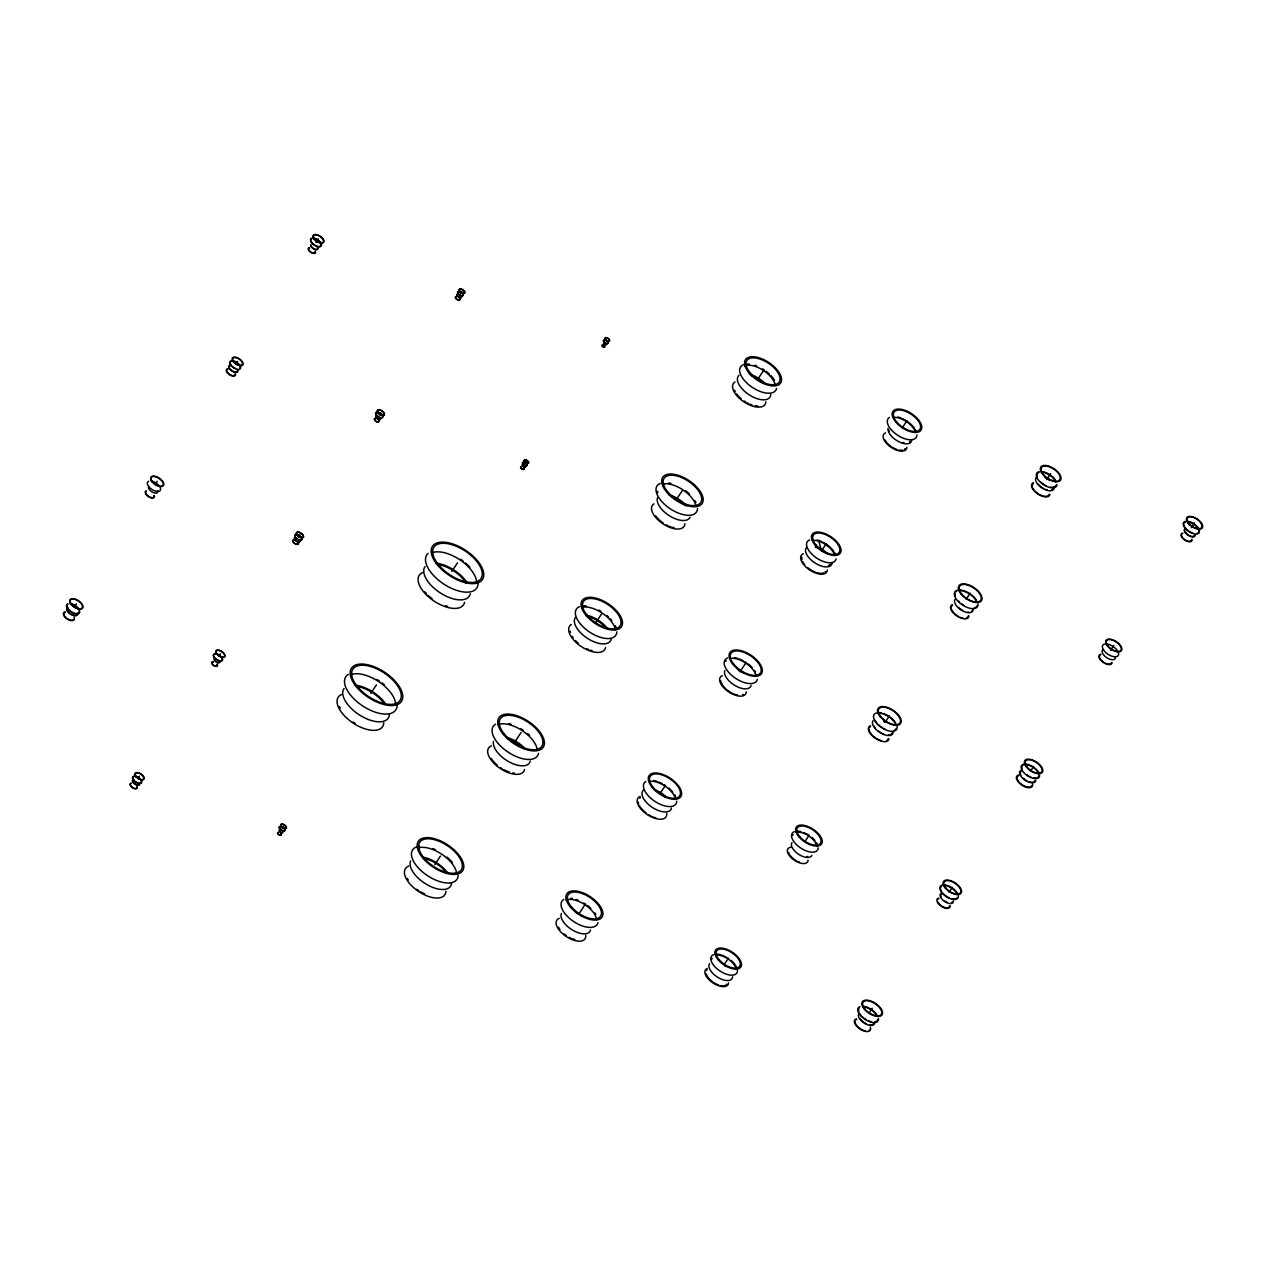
<?xml version="1.0" encoding="UTF-8"?>
<svg xmlns="http://www.w3.org/2000/svg" width="1266" height="1266" viewBox="0 0 1266 1266"><rect width="100%" height="100%" fill="white"/><g stroke="black" fill="none" stroke-linecap="round" stroke-linejoin="round"><path stroke-width="1.5" d="M1189.28 525.184L1189.803 521.782L1188.98 521.529A9.289 4.637 33.6 0 0 1186.685 521.212M155.038 484.593L157.206 481.333M316.009 242.471L318.431 238.815M74.188 607.158L76.356 603.898M235.982 363.88L237.597 361.443M218.765 656.168L220.395 653.731M379.246 415.026L380.86 412.589M137.899 778.622L139.513 776.185M298.333 537.385L299.963 534.948M460.381 293.649L462.011 291.212M370.796 693.325L376.461 684.795M451.804 571.409L457.469 562.879M282.017 828.787L283.647 826.334M524.757 464.052L526.371 461.615M515.42 741.037L521.086 732.508M676.756 498.946L682.437 490.417M434.808 864.567L440.489 856.022M596.096 622.207L601.761 613.662M758.176 378.629L763.034 371.318M579.575 912.802L584.433 905.491M740.847 670.442L745.706 663.131M902.12 428.082L906.994 420.771M660.108 793.434L664.966 786.123M826.255 543.763L821.381 551.074L818.88 541.247M804.86 841.668L808.911 835.576M966.148 599.309L970.199 593.216M724.12 964.66L728.172 958.568M885.345 722.031L889.397 715.939M1046.618 479.672L1050.669 473.579M949.089 892.198L952.333 887.324M1191.306 527.653L1194.55 522.779M869.156 1012.863L872.195 1008.29M1030.571 771.041L1033.61 766.468M1110.504 650.376L1113.748 645.502M604.483 342.785L604.657 344.273L606.097 343.814M603.217 345.301C600.306 344.906 604.958 348.72 604.468 346.267M1189.803 521.782L1190.657 522.083A9.289 4.637 33.6 0 1 1198.475 528.333M947.379 885.52L948.345 885.868A10.555 5.27 33.6 0 1 957.65 893.733M79.663 610.924A7.596 3.798 33.6 0 1 71.561 612.285A7.596 3.798 33.6 0 1 67.81 603.771M70.548 603.629A7.596 3.798 33.6 0 1 78.967 609.342M77.558 613.203A6.33 3.165 33.6 0 1 70.801 614.342A6.33 3.165 33.6 0 1 67.684 607.237M73.998 617.207A6.33 3.165 33.6 0 1 71.513 620.641A6.33 3.165 33.6 0 1 64.281 616.273A6.33 3.165 33.6 0 1 65.246 611.921M73.475 619.786A5.824 2.912 33.6 0 1 65.974 617.729A5.824 2.912 33.6 0 1 65.152 612.333M77.194 613.424A5.824 2.912 33.6 0 1 73.808 615.308A5.824 2.912 33.6 0 1 67.889 611.399M67.604 610.972A5.824 2.912 33.6 0 1 67.731 607.712M79.236 610.782A7.09 3.545 33.6 0 1 71.988 612.238A7.09 3.545 33.6 0 1 67.794 604.278M70.136 603.898A7.09 3.545 33.6 0 1 78.856 609.816M154.341 495.512A5.317 2.659 33.6 0 1 149.024 496.968A5.317 2.659 33.6 0 1 146.16 490.86M157.585 490.638A5.317 2.659 33.6 0 1 152.996 492.458A5.317 2.659 33.6 0 1 148.708 486.492M160.355 487.853A7.596 3.798 33.6 0 1 152.743 489.926A7.596 3.798 33.6 0 1 148.66 481.207M151.398 481.064A7.596 3.798 33.6 0 1 159.817 486.777M154.025 495.718A4.811 2.405 33.6 0 1 149.103 496.715A4.811 2.405 33.6 0 1 146.27 491.319M236.995 371.571A4.653 2.326 33.6 0 1 233.64 371.571M233.213 371.381A4.653 2.326 33.6 0 1 231.567 370.384M231.187 370.083A4.653 2.326 33.6 0 1 230.507 369.45M229.732 368.438A4.653 2.326 33.6 0 1 229.826 365.842M237.375 370.4A4.653 2.326 33.6 0 1 237.391 370.685M237.897 370.289A5.317 2.659 33.6 0 1 231.994 371.096A5.317 2.659 33.6 0 1 229.921 365.178M240.508 366.46A6.33 3.165 33.6 0 1 233.878 368.026A6.33 3.165 33.6 0 1 231.14 360.794M232.517 360.731A6.33 3.165 33.6 0 1 238.989 364.197M239.401 364.64A6.33 3.165 33.6 0 1 239.749 365.099M234.352 375.385A4.653 2.326 33.6 0 1 231.631 375.369M231.203 375.227A4.653 2.326 33.6 0 1 227.2 369.656M234.938 374.056A4.653 2.326 33.6 0 1 234.843 374.831M235.571 368.485A5.665 2.833 33.6 0 1 232.58 366.681M232.153 366.301A5.665 2.833 33.6 0 1 231.393 365.494M231.077 365.083A5.665 2.833 33.6 0 1 230.285 363.484M230.206 362.788A5.665 2.833 33.6 0 1 230.934 361.506M232.358 361.174A5.665 2.833 33.6 0 1 238.198 363.896A5.665 2.833 33.6 0 1 239.86 368.264M235.476 373.945A5.317 2.659 33.6 0 1 232.216 375.939A5.317 2.659 33.6 0 1 226.567 371.666A5.317 2.659 33.6 0 1 228.64 368.77M321.137 243.404A6.33 3.165 33.6 0 1 318.842 246.854A6.33 3.165 33.6 0 1 311.658 242.771A6.33 3.165 33.6 0 1 311.974 238.182M313.351 238.119A6.33 3.165 33.6 0 1 320.884 242.945M317.75 247.471A4.225 2.105 33.6 0 1 314.427 249.307A4.225 2.105 33.6 0 1 310.819 244.496M315.44 251.428A4.225 2.105 33.6 0 1 313.43 253.39A4.225 2.105 33.6 0 1 308.762 250.415A4.225 2.105 33.6 0 1 309.474 247.614M315.012 251.317A3.719 1.852 33.6 0 1 311.135 252.235A3.719 1.852 33.6 0 1 309.521 247.994M317.339 247.408A3.719 1.852 33.6 0 1 315.25 249.307A3.719 1.852 33.6 0 1 311.12 245.81M320.377 246.174A5.824 2.912 33.6 0 1 315.345 245.477A5.824 2.912 33.6 0 1 311.104 241.22M310.93 239.765A5.824 2.912 33.6 0 1 311.942 238.641M313.557 238.467A5.824 2.912 33.6 0 1 319.111 241.236A5.824 2.912 33.6 0 1 320.978 245.477M140.827 783.005A4.985 2.485 33.6 0 1 133.405 779.714A4.985 2.485 33.6 0 1 136.586 776.802A4.985 2.485 33.6 0 1 141.206 782.641M136.886 786.866A3.893 1.946 33.6 0 1 132.835 787.816A4.225 2.105 33.6 0 1 130.92 783.163M131.142 783.401A3.893 1.946 33.6 0 0 132.835 787.816A4.225 2.105 33.6 0 0 137.171 786.93M139.371 784.366A3.893 1.946 33.6 0 1 134.433 783.591A3.893 1.946 33.6 0 1 133.579 779.729M139.719 784.334A4.225 2.105 33.6 0 1 134.291 783.686A4.225 2.105 33.6 0 1 133.642 779.46M222.278 658.162A5.317 2.659 33.6 0 1 219.445 660.931A5.317 2.659 33.6 0 1 213.448 656.12A5.317 2.659 33.6 0 1 217.103 654.031L217.594 654.205A5.317 2.659 33.6 0 1 222.072 657.782M219.983 661.406A3.387 1.693 33.6 0 1 216.518 662.102A3.387 1.693 33.6 0 1 214.524 658.304M217.087 664.539A3.038 1.519 33.6 0 1 215.742 666.185A3.038 1.519 33.6 0 1 212.245 663.811A3.038 1.519 33.6 0 1 213.353 662.007M219.714 661.501A3.038 1.519 33.6 0 1 216.723 662.007A3.038 1.519 33.6 0 1 214.54 658.747M222.088 660.187A4.985 2.485 33.6 0 1 215.885 658.953A4.985 2.485 33.6 0 1 214.492 654.111M215.869 653.952A4.985 2.485 33.6 0 1 221.803 657.766M222.151 658.462A4.985 2.485 33.6 0 1 222.215 659.966M217.072 664.112A3.387 1.693 33.6 0 1 216.233 666.438A3.387 1.693 33.6 0 1 212.071 663.938A3.387 1.693 33.6 0 1 213.21 661.786M298.111 542.623A3.038 1.519 33.6 0 1 296.75 544.253A3.038 1.519 33.6 0 1 293.253 541.88A3.038 1.519 33.6 0 1 294.361 540.091M298.238 542.434A3.387 1.693 33.6 0 1 297.067 544.507A3.387 1.693 33.6 0 1 293.032 541.927A3.387 1.693 33.6 0 1 294.218 539.854M299.599 539.965A3.038 1.519 33.6 0 1 298.697 541.848A3.038 1.519 33.6 0 1 295.12 539.807A3.038 1.519 33.6 0 1 295.532 537.654M299.868 539.996A3.387 1.693 33.6 0 1 298.776 542.085A3.387 1.693 33.6 0 1 294.756 539.664A3.387 1.693 33.6 0 1 295.579 537.401M378.692 420.929A2.358 1.187 33.6 0 1 375.955 421.214A2.358 1.187 33.6 0 1 375.306 418.635M380.306 418.492A2.358 1.187 33.6 0 1 377.79 418.919A2.358 1.187 33.6 0 1 376.619 416.261M378.977 421.024A2.706 1.345 33.6 0 1 377.331 422.037A2.706 1.345 33.6 0 1 374.467 419.869A2.706 1.345 33.6 0 1 375.511 418.397M380.465 418.223A2.706 1.345 33.6 0 1 379.484 419.695A2.706 1.345 33.6 0 1 376.413 417.954A2.706 1.345 33.6 0 1 376.556 415.992M461.473 296.291A2.706 1.345 33.6 0 1 460.413 297.763A2.706 1.345 33.6 0 1 457.327 295.896A2.706 1.345 33.6 0 1 457.738 294.044M459.621 298.349A2.706 1.345 33.6 0 1 459.004 300.216A2.706 1.345 33.6 0 1 455.713 298.333A2.706 1.345 33.6 0 1 456.314 296.466M459.241 298.175A2.358 1.187 33.6 0 1 459.02 299.963A2.358 1.187 33.6 0 1 456.092 298.507A2.358 1.187 33.6 0 1 456.314 296.703M457.975 291.813A3.038 1.519 33.6 0 1 462.296 293.285A3.038 1.519 33.6 0 1 461.504 295.722A3.038 1.519 33.6 0 1 457.722 292.588M461.362 296.861A2.358 1.187 33.6 0 1 458.593 296.861A2.358 1.187 33.6 0 1 457.627 294.345M282.856 832.395A2.105 1.06 33.6 0 1 280.308 832.205A2.105 1.06 33.6 0 1 279.533 830.021M280.577 833.724A1.772 0.886 33.6 0 1 279.754 834.99A1.772 0.886 33.6 0 1 277.871 832.933M280.799 833.693A2.105 1.06 33.6 0 1 280.498 835.307A2.105 1.06 33.6 0 1 277.824 833.788A2.105 1.06 33.6 0 1 278.504 832.395M282.524 832.332A1.772 0.886 33.6 0 1 280.277 831.968A1.772 0.886 33.6 0 1 279.881 830.211M355.319 723.44A24.924 12.454 33.6 0 1 353.135 722.031M340.206 708.295A24.924 12.454 33.6 0 1 339.446 706.555M389.422 714.261A26.618 13.293 33.6 0 1 361.839 716.398A26.618 13.293 33.6 0 1 344.051 688.467M354.907 685.064A26.618 13.293 33.6 0 1 385.307 703.437M397.113 705.573A29.988 14.986 33.6 0 1 363.358 706.365A29.988 14.986 33.6 0 1 348.34 674.335M376.904 679.462A29.988 14.986 33.6 0 1 379.547 681.155M382.095 682.991A29.988 14.986 33.6 0 1 384.516 684.922M351.062 674.683A28.295 14.132 33.6 0 1 379.056 681.852A28.295 14.132 33.6 0 1 395.625 704.877M383.756 722.791A26.618 13.293 33.6 0 1 352.628 722.728A26.618 13.293 33.6 0 1 341.852 694.385M357.677 686.52A24.924 12.454 33.6 0 1 384.073 703.437M470.24 593.833A26.618 13.293 33.6 0 1 441.66 593.77A26.618 13.293 33.6 0 1 425.06 566.535M435.915 563.148A26.618 13.293 33.6 0 1 467.597 583.436M478.121 583.658A29.988 14.986 33.6 0 1 445.695 585.272A29.988 14.986 33.6 0 1 428.035 553.4M460.555 559.24A29.988 14.986 33.6 0 1 463.103 561.06M465.524 563.006A29.988 14.986 33.6 0 1 469.892 567.136M438.685 564.604A24.924 12.454 33.6 0 1 466.284 583.31M432.086 552.767A28.295 14.132 33.6 0 1 460.064 559.92A28.295 14.132 33.6 0 1 476.633 582.961M464.575 602.363A26.618 13.293 33.6 0 1 432.497 600.005A26.618 13.293 33.6 0 1 422.86 572.469M447.658 606.398A24.924 12.454 33.6 0 1 445.426 605.749M432.022 598.596A24.924 12.454 33.6 0 1 428.114 595.305M426.373 593.548A24.924 12.454 33.6 0 1 424.806 591.776M523.491 467.834A1.772 0.886 33.6 0 1 523.697 469.243A1.772 0.886 33.6 0 1 521.703 468.657A1.772 0.886 33.6 0 1 520.959 467.091M525.564 466.553A1.772 0.886 33.6 0 1 523.032 465.951A1.772 0.886 33.6 0 1 523.444 464.448M525.896 466.505A2.105 1.06 33.6 0 1 524.187 466.901A2.105 1.06 33.6 0 1 522.225 465.049A2.105 1.06 33.6 0 1 523.507 464.258M523.697 467.787A2.105 1.06 33.6 0 1 523.808 469.496A2.105 1.06 33.6 0 1 521.244 468.483A2.105 1.06 33.6 0 1 520.943 466.695M606.272 343.719A1.693 0.839 33.6 0 1 605.813 344.89A1.693 0.839 33.6 0 1 603.724 343.561A1.693 0.839 33.6 0 1 604.483 342.58M607.981 342.437A2.706 1.345 33.6 0 1 606.541 343.672A2.706 1.345 33.6 0 1 603.55 341.535A2.706 1.345 33.6 0 1 604.562 340M605.765 340.348A2.706 1.345 33.6 0 1 606.936 341.108M607.743 342.532A2.358 1.187 33.6 0 1 606.367 343.434A2.358 1.187 33.6 0 1 603.85 341.63A2.358 1.187 33.6 0 1 604.515 340.222M605.749 340.538A2.358 1.187 33.6 0 1 606.778 341.203M604.562 346.045A1.693 0.839 33.6 0 1 604.135 347.327A1.693 0.839 33.6 0 1 602.015 345.792A1.693 0.839 33.6 0 1 603.312 345.143M423.43 858.269A21.965 10.967 33.6 0 1 446.708 873.176M445.917 891.327A23.658 11.821 33.6 0 1 418.255 891.264A23.658 11.821 33.6 0 1 408.681 866.086M451.582 882.798A23.658 11.821 33.6 0 1 428.145 885.282A23.658 11.821 33.6 0 1 410.643 860.943M422.86 857.114A23.658 11.821 33.6 0 1 447.927 873.176M424.68 893.954A21.965 10.967 33.6 0 1 420.692 891.818M418.745 890.584A21.965 10.967 33.6 0 1 416.894 889.238M408.238 880.044A21.965 10.967 33.6 0 1 407.367 878.477M458.165 875.423A26.618 13.293 33.6 0 1 427.038 875.36A26.618 13.293 33.6 0 1 416.261 847.017M417.843 846.527A26.618 13.293 33.6 0 1 419.616 846.226M432.94 848.616A26.618 13.293 33.6 0 1 435.393 849.676M446.993 857.098A26.618 13.293 33.6 0 1 452.548 862.668M418.919 847.682A24.924 12.454 33.6 0 1 442.087 854.455A24.924 12.454 33.6 0 1 456.615 873.223M529.33 763.066A21.126 10.555 33.6 0 1 507.539 760.977A21.126 10.555 33.6 0 1 493.455 741.401M506.558 737.318A21.126 10.555 33.6 0 1 524.583 748.206M530.217 761.024A21.126 10.555 33.6 0 1 529.868 762.1M538.572 753.397A26.618 13.293 33.6 0 1 507.65 751.83A26.618 13.293 33.6 0 1 495.481 724.184M508.758 723.519A26.618 13.293 33.6 0 1 511.132 724.215M520.832 728.741A26.618 13.293 33.6 0 1 523.175 730.245M527.59 733.584A26.618 13.293 33.6 0 1 529.599 735.388M498.044 724.611A24.924 12.454 33.6 0 1 521.592 730.213A24.924 12.454 33.6 0 1 537.211 749.694M506.986 738.426A19.433 9.701 33.6 0 1 523.57 748.443M514.328 773.13A19.433 9.701 33.6 0 1 512.714 772.893M509.296 772.023A19.433 9.701 33.6 0 1 503.963 769.728M502.206 768.731A19.433 9.701 33.6 0 1 500.497 767.623M497.285 765.186A19.433 9.701 33.6 0 1 491.192 758.318M524.551 769.554A21.126 10.555 33.6 0 1 499.105 767.687A21.126 10.555 33.6 0 1 491.445 745.832M616.843 631.861A23.658 11.821 33.6 0 1 589.181 631.797A23.658 11.821 33.6 0 1 579.606 606.62M582.582 605.908A23.658 11.821 33.6 0 1 586.158 605.923M598.771 610.054A23.658 11.821 33.6 0 1 600.907 611.272M606.92 615.577A23.658 11.821 33.6 0 1 608.709 617.175M610.354 618.837A23.658 11.821 33.6 0 1 611.858 620.53M615.26 625.641A23.658 11.821 33.6 0 1 615.988 627.303M586.3 616.131A19.433 9.701 33.6 0 1 605.797 627.92M605.559 647.638A21.126 10.555 33.6 0 1 581.015 646.388A21.126 10.555 33.6 0 1 571.362 624.455M611.241 639.093A21.126 10.555 33.6 0 1 588.548 639.045A21.126 10.555 33.6 0 1 575.365 617.444M585.731 614.991A21.126 10.555 33.6 0 1 608.123 629.329M592.045 650.613A19.433 9.701 33.6 0 1 590.32 650.107M588.548 649.458A19.433 9.701 33.6 0 1 586.759 648.698M578.293 643.27A19.433 9.701 33.6 0 1 575.46 640.596M573.15 637.795A19.433 9.701 33.6 0 1 572.216 636.387M570.428 632.32A19.433 9.701 33.6 0 1 570.191 631.069M582.091 607.316A21.965 10.967 33.6 0 1 602.505 613.298A21.965 10.967 33.6 0 1 615.308 629.835M697.519 508.6A23.658 11.821 33.6 0 1 669.856 508.536A23.658 11.821 33.6 0 1 660.266 483.359M668.796 482.932A23.658 11.821 33.6 0 1 670.838 483.375M685.681 490.781A23.658 11.821 33.6 0 1 689.384 493.914M694.987 500.687A23.658 11.821 33.6 0 1 695.936 502.38M690.097 517.177A19.006 9.495 33.6 0 1 669.999 516.148A19.006 9.495 33.6 0 1 657.64 497.57M669.097 494.864A19.006 9.495 33.6 0 1 686.536 506.02M657.814 492.727A21.965 10.967 33.6 0 1 657.545 491.319M662.767 484.071A21.965 10.967 33.6 0 1 682.216 489.404A21.965 10.967 33.6 0 1 695.714 505.166M684.874 523.665A19.006 9.495 33.6 0 1 663.479 524.171A19.006 9.495 33.6 0 1 653.952 503.868M674.034 527.621A17.313 8.656 33.6 0 1 672.531 527.305M670.98 526.846A17.313 8.656 33.6 0 1 669.413 526.276M667.815 525.596A17.313 8.656 33.6 0 1 666.232 524.789M663.147 522.937A17.313 8.656 33.6 0 1 655.677 515.879M671.075 496.43A17.313 8.656 33.6 0 1 684.305 504.897M757.828 405.975A17.313 8.656 33.6 0 1 755.042 405.706M751.988 404.93A17.313 8.656 33.6 0 1 750.422 404.345M748.823 403.664A17.313 8.656 33.6 0 1 747.241 402.873M745.674 401.987A17.313 8.656 33.6 0 1 744.155 401.006M741.275 398.837A17.313 8.656 33.6 0 1 736.685 393.948M735.166 391.463A17.313 8.656 33.6 0 1 734.644 390.245M751.276 375.717A17.313 8.656 33.6 0 1 752.859 376.303M754.441 376.983A17.313 8.656 33.6 0 1 763.303 382.981M776.564 388.44A21.126 10.555 33.6 0 1 751.102 386.557A21.126 10.555 33.6 0 1 743.459 364.703M746.117 364.086A21.126 10.555 33.6 0 1 749.314 364.086M754.773 365.273A21.126 10.555 33.6 0 1 756.704 365.969M762.48 368.865A21.126 10.555 33.6 0 1 764.347 370.052M766.136 371.334A21.126 10.555 33.6 0 1 769.443 374.135M770.915 375.622A21.126 10.555 33.6 0 1 774.46 380.18M770.741 394.422A19.006 9.495 33.6 0 1 750.184 395.451A19.006 9.495 33.6 0 1 738.996 375.258M749.298 374.15A19.006 9.495 33.6 0 1 765.534 383.962M744.645 365.827A19.433 9.701 33.6 0 1 763.002 370.178A19.433 9.701 33.6 0 1 775.172 385.37M765.883 401.733A19.006 9.495 33.6 0 1 744.487 402.24A19.006 9.495 33.6 0 1 734.96 381.952M597.948 922.613A21.126 10.555 33.6 0 1 573.403 921.363A21.126 10.555 33.6 0 1 563.75 899.43M570.697 898.259A21.126 10.555 33.6 0 1 572.454 898.496M576.172 899.461A21.126 10.555 33.6 0 1 578.087 900.158M583.879 903.038A21.126 10.555 33.6 0 1 585.731 904.225M587.519 905.522A21.126 10.555 33.6 0 1 590.826 908.308M594.83 912.833A21.126 10.555 33.6 0 1 595.843 914.368M590.494 930.019A16.901 8.435 33.6 0 1 573.102 930.431A16.901 8.435 33.6 0 1 561.376 913.466M576.157 912.723A16.901 8.435 33.6 0 1 579.242 914.368M580.73 915.318A16.901 8.435 33.6 0 1 582.154 916.347M585.715 935.368A16.901 8.435 33.6 0 1 566.741 936.84A16.901 8.435 33.6 0 1 559.161 918.356M566.029 899.999A19.433 9.701 33.6 0 1 584.386 904.351A19.433 9.701 33.6 0 1 596.571 919.559M574.732 939.499A15.208 7.596 33.6 0 1 571.995 938.597M570.602 937.995A15.208 7.596 33.6 0 1 569.209 937.299M566.488 935.653A15.208 7.596 33.6 0 1 563.971 933.754M559.952 929.466A15.208 7.596 33.6 0 1 558.607 927.282M655.835 817.804A15.54 7.77 33.6 0 1 654.443 817.393M653.034 816.871A15.54 7.77 33.6 0 1 651.61 816.269M650.186 815.557A15.54 7.77 33.6 0 1 648.778 814.75M646.087 812.93A15.54 7.77 33.6 0 1 640.707 807.55M639.963 806.426A15.54 7.77 33.6 0 1 639.346 805.303M638.539 803.166A15.54 7.77 33.6 0 1 638.349 802.169M639.631 798.229A15.54 7.77 33.6 0 1 640.295 797.722M676.788 801.188A19.006 9.495 33.6 0 1 655.392 801.695A19.006 9.495 33.6 0 1 645.866 781.391M653.699 780.568A19.006 9.495 33.6 0 1 657.054 781.423M658.779 782.056A19.006 9.495 33.6 0 1 662.26 783.67M663.985 784.651A19.006 9.495 33.6 0 1 665.663 785.727M668.812 788.101A19.006 9.495 33.6 0 1 672.784 792.089M674.762 794.842A19.006 9.495 33.6 0 1 675.506 796.203M648.857 781.47A17.661 8.815 33.6 0 1 665.267 786.265A17.661 8.815 33.6 0 1 675.553 799.574M671.502 808.104A16.901 8.435 33.6 0 1 652.607 807.597A16.901 8.435 33.6 0 1 643.413 790.111M654.079 789.573A16.901 8.435 33.6 0 1 665.821 796.662M666.359 816.285A16.901 8.435 33.6 0 1 645.581 813.389A16.901 8.435 33.6 0 1 640.169 796.441M666.723 813.437A16.901 8.435 33.6 0 1 666.644 815.415M655.709 790.949A15.54 7.77 33.6 0 1 665.093 796.947M725.782 661.343A17.661 8.815 33.6 0 1 726.241 660.535M729.596 658.478A17.661 8.815 33.6 0 1 745.231 662.767A17.661 8.815 33.6 0 1 756.071 675.443M757.385 679.272A19.006 9.495 33.6 0 1 734.486 677.579A19.006 9.495 33.6 0 1 727.602 657.909M734.438 657.576A19.006 9.495 33.6 0 1 737.793 658.431M739.518 659.064A19.006 9.495 33.6 0 1 743 660.678M744.725 661.659A19.006 9.495 33.6 0 1 746.402 662.735M748.016 663.89A19.006 9.495 33.6 0 1 752.32 667.736M754.583 670.474A19.006 9.495 33.6 0 1 755.501 671.85M751.055 685.397A15.208 7.596 33.6 0 1 735.404 685.761A15.208 7.596 33.6 0 1 724.832 670.489M738.141 669.825A15.208 7.596 33.6 0 1 740.911 671.297M742.256 672.167A15.208 7.596 33.6 0 1 743.538 673.085M746.291 691.853A15.208 7.596 33.6 0 1 728.52 691.822A15.208 7.596 33.6 0 1 722.348 675.633M743.332 694.417A13.847 6.916 33.6 0 1 742.604 694.781M737.619 695.018A13.847 6.916 33.6 0 1 735.182 694.401M733.916 693.942A13.847 6.916 33.6 0 1 732.65 693.388M731.384 692.755A13.847 6.916 33.6 0 1 726.621 689.527M725.56 688.593A13.847 6.916 33.6 0 1 722.949 685.618M722.269 684.621A13.847 6.916 33.6 0 1 721.303 682.659M721.003 681.725A13.847 6.916 33.6 0 1 720.829 680.839M739.391 671.217A13.847 6.916 33.6 0 1 740.642 671.93M830.29 564.177A13.847 6.916 33.6 0 1 829.8 564.731M829.198 565.174A13.847 6.916 33.6 0 1 828.486 565.538M815.351 547.292A13.847 6.916 33.6 0 1 816.586 547.656M817.852 548.115A13.847 6.916 33.6 0 1 825.163 552.53M827.299 569.937A15.208 7.596 33.6 0 1 809.528 569.89A15.208 7.596 33.6 0 1 803.372 553.701M832.173 562.61A15.208 7.596 33.6 0 1 815.731 563.433A15.208 7.596 33.6 0 1 806.774 547.276M816.38 546.801A15.208 7.596 33.6 0 1 817.757 547.308M819.149 547.909A15.208 7.596 33.6 0 1 827.996 554.239M825.432 571.504A13.847 6.916 33.6 0 1 824.941 572.042M823.612 572.849A13.847 6.916 33.6 0 1 821.871 573.261M820.859 573.324A13.847 6.916 33.6 0 1 817.44 572.833M816.19 572.485A13.847 6.916 33.6 0 1 807.629 567.611M804.733 564.699A13.847 6.916 33.6 0 1 803.957 563.702M803.293 562.705A13.847 6.916 33.6 0 1 802.739 561.708M802.011 559.809A13.847 6.916 33.6 0 1 801.9 557.293M812.519 540.376A15.54 7.77 33.6 0 1 834.8 555.473M836.098 558.923A16.901 8.435 33.6 0 1 815.731 557.42A16.901 8.435 33.6 0 1 809.607 539.933M817.156 539.949A16.901 8.435 33.6 0 1 821.761 541.626M823.311 542.402A16.901 8.435 33.6 0 1 824.831 543.272M826.318 544.222A16.901 8.435 33.6 0 1 833.598 551.106M834.405 552.324A16.901 8.435 33.6 0 1 835.085 553.527M916.948 434.982A16.901 8.435 33.6 0 1 897.926 435.425A16.901 8.435 33.6 0 1 889.476 417.384M897.895 416.973A16.901 8.435 33.6 0 1 900.949 417.97M902.5 418.635A16.901 8.435 33.6 0 1 905.57 420.28M907.057 421.23A16.901 8.435 33.6 0 1 914.337 428.114M915.144 429.332A16.901 8.435 33.6 0 1 915.824 430.535M893.258 417.384A15.54 7.77 33.6 0 1 915.54 432.481M906.836 447.325A13.515 6.757 33.6 0 1 891.027 447.294A13.515 6.757 33.6 0 1 885.551 432.893M911.694 439.998A13.515 6.757 33.6 0 1 898.923 441.755A13.515 6.757 33.6 0 1 888.067 428.209M905.048 448.623A12.169 6.077 33.6 0 1 904.62 449.114M902.721 450.047A12.169 6.077 33.6 0 1 899.066 450.031M896.929 449.493A12.169 6.077 33.6 0 1 892.498 447.42M891.422 446.74A12.169 6.077 33.6 0 1 887.64 443.543M886.865 442.657A12.169 6.077 33.6 0 1 885.124 440.03M909.906 441.312A12.169 6.077 33.6 0 1 909.479 441.787M903.94 442.72A12.169 6.077 33.6 0 1 902.88 442.499M889.349 431.041A12.169 6.077 33.6 0 1 889.191 430.266M711.967 959.011A13.847 6.916 33.6 0 1 712.078 958.235M716.224 955.118A13.847 6.916 33.6 0 1 728.773 959.454A13.847 6.916 33.6 0 1 736.242 969.471M737.366 971.718A15.208 7.596 33.6 0 1 719.041 970.373A15.208 7.596 33.6 0 1 713.533 954.643M715.448 954.184A15.208 7.596 33.6 0 1 720.322 954.659M721.683 955.055A15.208 7.596 33.6 0 1 723.06 955.561M724.453 956.162A15.208 7.596 33.6 0 1 725.845 956.859M727.222 957.634A15.208 7.596 33.6 0 1 728.567 958.489M731.083 960.403A15.208 7.596 33.6 0 1 735.119 964.692M735.847 965.784A15.208 7.596 33.6 0 1 736.448 966.876M737.429 969.946A15.208 7.596 33.6 0 1 737.477 970.864M732.618 976.735A13.515 6.757 33.6 0 1 718.613 977.827A13.515 6.757 33.6 0 1 709.561 963.632M724.706 965.736A13.515 6.757 33.6 0 1 725.845 966.559M728.567 982.827A13.515 6.757 33.6 0 1 712.758 982.796A13.515 6.757 33.6 0 1 707.283 968.411M726.763 984.141A12.169 6.077 33.6 0 1 725.814 985.011M724.453 985.549A12.169 6.077 33.6 0 1 720.797 985.549M718.661 984.995A12.169 6.077 33.6 0 1 714.23 982.938M713.154 982.242A12.169 6.077 33.6 0 1 707.33 976.418M706.839 975.548A12.169 6.077 33.6 0 1 706.206 973.87M706.634 970.484A12.169 6.077 33.6 0 1 707.061 970.009M811.854 855.389A11.821 5.903 33.6 0 1 798.83 854.439A11.821 5.903 33.6 0 1 791.978 842.665M818.2 847.888A15.208 7.596 33.6 0 1 800.428 847.84A15.208 7.596 33.6 0 1 794.273 831.651M797.295 831.145A15.208 7.596 33.6 0 1 801.062 831.667M803.799 832.569A15.208 7.596 33.6 0 1 805.192 833.17M806.584 833.867A15.208 7.596 33.6 0 1 809.306 835.497M811.822 837.412A15.208 7.596 33.6 0 1 815.003 840.592M816.586 842.792A15.208 7.596 33.6 0 1 817.187 843.884M799.4 862.004A10.476 5.238 33.6 0 1 798.45 861.655M796.52 860.769A10.476 5.238 33.6 0 1 795.586 860.231M794.652 859.646A10.476 5.238 33.6 0 1 793.766 858.997M792.927 858.332A10.476 5.238 33.6 0 1 790.142 855.373M789.224 853.87A10.476 5.238 33.6 0 1 788.671 852.429M808.088 860.215A11.821 5.903 33.6 0 1 793.26 859.472A11.821 5.903 33.6 0 1 790.965 847.239M792.817 835.243A13.847 6.916 33.6 0 1 793.038 834.531M796.029 832.284A13.847 6.916 33.6 0 1 808.911 836.051A13.847 6.916 33.6 0 1 816.981 846.479M807.74 856.512A10.476 5.238 33.6 0 1 806.98 856.544M895.378 729.643A12.676 6.33 33.6 0 1 894.176 730.387M885.061 729.121A12.676 6.33 33.6 0 1 883.905 728.551M882.75 727.887A12.676 6.33 33.6 0 1 880.566 726.399M879.538 725.592A12.676 6.33 33.6 0 1 878.572 724.738M876.895 722.933A12.676 6.33 33.6 0 1 876.183 722.016M875.566 721.098A12.676 6.33 33.6 0 1 875.075 720.196M878.098 713.312A12.676 6.33 33.6 0 1 895.996 724.769M896.154 728.567A12.676 6.33 33.6 0 1 895.822 729.153M896.993 725.861A13.515 6.757 33.6 0 1 881.991 727.918A13.515 6.757 33.6 0 1 876.721 712.885M877.623 712.726A13.515 6.757 33.6 0 1 881.959 713.138M883.162 713.502A13.515 6.757 33.6 0 1 895.758 723.028M893.147 732.207A11.821 5.903 33.6 0 1 880.899 733.156A11.821 5.903 33.6 0 1 872.986 720.734M884.111 721.303A11.821 5.903 33.6 0 1 886.232 722.57M892.324 732.476A10.983 5.491 33.6 0 1 890.425 734.612M889.048 734.929A10.983 5.491 33.6 0 1 888.241 734.976M883.541 733.948A10.983 5.491 33.6 0 1 882.529 733.52M881.532 733.014A10.983 5.491 33.6 0 1 878.636 731.162M875.455 728.156A10.983 5.491 33.6 0 1 874.838 727.349M874.315 726.557A10.983 5.491 33.6 0 1 873.872 725.782M884.016 721.731A10.983 5.491 33.6 0 1 885.013 722.3M889.017 738.964A11.821 5.903 33.6 0 1 874.759 737.92A11.821 5.903 33.6 0 1 870.486 725.671M887.434 740.056A10.983 5.491 33.6 0 1 886.944 740.42M881.468 740.689A10.983 5.491 33.6 0 1 873.698 736.543M872.875 735.799A10.983 5.491 33.6 0 1 872.1 735.04M871.404 734.248A10.983 5.491 33.6 0 1 870.786 733.457M870.264 732.65A10.983 5.491 33.6 0 1 869.489 731.099M869.125 729.659A10.983 5.491 33.6 0 1 869.093 728.979M869.631 727.301A10.983 5.491 33.6 0 1 870.502 726.51M888.289 738.569A10.983 5.491 33.6 0 1 888.099 739.122M968.996 615.862A10.555 5.27 33.6 0 1 956.653 615.83A10.555 5.27 33.6 0 1 952.38 604.594M972.794 610.892A10.555 5.27 33.6 0 1 961.163 610.038A10.555 5.27 33.6 0 1 955.039 599.53M973.048 609.753A10.555 5.27 33.6 0 1 972.968 610.354M971.829 610.892A9.717 4.858 33.6 0 1 971.481 611.288M968.617 612.174A9.717 4.858 33.6 0 1 967.857 612.143M962.682 610.434A9.717 4.858 33.6 0 1 960.119 608.804M959.343 608.171A9.717 4.858 33.6 0 1 958.599 607.522M976.181 606.92A12.676 6.33 33.6 0 1 975.627 607.332M974.978 607.664A12.676 6.33 33.6 0 1 974.219 607.902M963.568 605.164A12.676 6.33 33.6 0 1 961.369 603.676M959.391 602.015A12.676 6.33 33.6 0 1 958.504 601.113M955.213 595.732A12.676 6.33 33.6 0 1 955.118 593.422M956.099 591.713A12.676 6.33 33.6 0 1 956.653 591.285M958.916 590.589A12.676 6.33 33.6 0 1 976.798 602.046M976.956 605.844A12.676 6.33 33.6 0 1 976.64 606.43M968.189 616.051A9.717 4.858 33.6 0 1 966.512 617.95M963.015 618.125A9.717 4.858 33.6 0 1 960.419 617.365M958.631 616.542A9.717 4.858 33.6 0 1 956.067 614.896M955.292 614.263A9.717 4.858 33.6 0 1 954.548 613.614M953.868 612.934A9.717 4.858 33.6 0 1 953.266 612.238M952.712 611.525A9.717 4.858 33.6 0 1 951.557 609.452M951.352 608.804A9.717 4.858 33.6 0 1 951.446 606.541M952.032 605.718A9.717 4.858 33.6 0 1 952.459 605.401M977.906 605.591A13.515 6.757 33.6 0 1 961.052 603.977A13.515 6.757 33.6 0 1 957.523 590.162M959.406 589.956A13.515 6.757 33.6 0 1 961.59 590.162M962.761 590.415A13.515 6.757 33.6 0 1 970.088 593.833M971.244 594.656A13.515 6.757 33.6 0 1 975.152 598.359M975.912 599.34A13.515 6.757 33.6 0 1 976.561 600.306M977.969 604.009A13.515 6.757 33.6 0 1 978.001 604.832M1052.489 489.356A9.717 4.858 33.6 0 1 1051.571 489.926M1047.235 489.926A9.717 4.858 33.6 0 1 1045.479 489.341M1043.69 488.518A9.717 4.858 33.6 0 1 1041.143 486.872M1040.351 486.255A9.717 4.858 33.6 0 1 1039.608 485.59M1038.943 484.91A9.717 4.858 33.6 0 1 1038.326 484.213M1053.249 488.043A9.717 4.858 33.6 0 1 1052.837 488.977M1049.941 494.531A10.555 5.27 33.6 0 1 1037.218 493.598A10.555 5.27 33.6 0 1 1033.388 482.663M1053.913 486.524A10.555 5.27 33.6 0 1 1044.086 489.198A10.555 5.27 33.6 0 1 1036.063 477.599M1045.02 477.614A10.555 5.27 33.6 0 1 1047.884 479.244M1048.77 479.893A10.555 5.27 33.6 0 1 1049.625 480.574M1056.999 484.514A11.821 5.903 33.6 0 1 1042.662 484.118A11.821 5.903 33.6 0 1 1039.085 471.664M1041.649 471.538A11.821 5.903 33.6 0 1 1050.068 474.877M1051.081 475.605A11.821 5.903 33.6 0 1 1055.164 479.703M1055.986 485.337A10.983 5.491 33.6 0 1 1055.322 486.271M1054.277 486.919A10.983 5.491 33.6 0 1 1052.885 487.236M1052.093 487.283A10.983 5.491 33.6 0 1 1050.321 487.109M1046.381 485.827A10.983 5.491 33.6 0 1 1045.368 485.321M1044.387 484.751A10.983 5.491 33.6 0 1 1042.472 483.47M1041.586 482.757A10.983 5.491 33.6 0 1 1040.763 482.014M1037.376 477.314A10.983 5.491 33.6 0 1 1037.534 473.516M1038.389 472.724A10.983 5.491 33.6 0 1 1038.959 472.44M1041.143 472.076A10.983 5.491 33.6 0 1 1055.86 482.045M1048.026 495.781A9.717 4.858 33.6 0 1 1042.314 495.766M1041.427 495.449A9.717 4.858 33.6 0 1 1039.639 494.61M1038.769 494.12A9.717 4.858 33.6 0 1 1032.866 488.217M1032.36 486.872A9.717 4.858 33.6 0 1 1032.455 484.609M1032.708 484.166A9.717 4.858 33.6 0 1 1033.467 483.47M1049.197 494.136A9.717 4.858 33.6 0 1 1048.786 495.069M878.493 1018.497A11.821 5.903 33.6 0 1 865.2 1019.526A11.821 5.903 33.6 0 1 859.899 1006.597M863.175 1006.248A11.821 5.903 33.6 0 1 865.184 1006.597M866.229 1006.913A11.821 5.903 33.6 0 1 872.591 1010.315M873.556 1011.075A11.821 5.903 33.6 0 1 875.281 1012.705M876.025 1013.544A11.821 5.903 33.6 0 1 876.689 1014.398M870.296 1027.137A9.289 4.637 33.6 0 1 860.579 1029.432A9.289 4.637 33.6 0 1 856.544 1018.829M869.473 1029.875A8.451 4.225 33.6 0 1 869.172 1030.207M865.327 1030.856A8.451 4.225 33.6 0 1 862.288 1029.859M861.513 1029.464A8.451 4.225 33.6 0 1 855.373 1023.308M855.183 1022.738A8.451 4.225 33.6 0 1 855.12 1021.203M856.148 1019.779A8.451 4.225 33.6 0 1 856.591 1019.573M874.648 1022.263A9.289 4.637 33.6 0 1 865.469 1023.814A9.289 4.637 33.6 0 1 858.839 1013.829M877.702 1019.494A10.983 5.491 33.6 0 1 875.138 1021.836M870.897 1021.615A10.983 5.491 33.6 0 1 868.903 1020.966M865.897 1019.462A10.983 5.491 33.6 0 1 863.998 1018.18M863.111 1017.468A10.983 5.491 33.6 0 1 862.288 1016.725M861.513 1015.949A10.983 5.491 33.6 0 1 860.817 1015.158M860.2 1014.367A10.983 5.491 33.6 0 1 859.677 1013.575M858.902 1012.025A10.983 5.491 33.6 0 1 859.06 1008.227M862.668 1006.787A10.983 5.491 33.6 0 1 877.037 1015.981M873.73 1023.387A8.451 4.225 33.6 0 1 872.844 1024.384M871.34 1024.859A8.451 4.225 33.6 0 1 870.074 1024.859M866.34 1023.767A8.451 4.225 33.6 0 1 865.564 1023.371M864.805 1022.944A8.451 4.225 33.6 0 1 863.349 1021.947M862.652 1021.409A8.451 4.225 33.6 0 1 862.019 1020.839M861.434 1020.238A8.451 4.225 33.6 0 1 860.896 1019.636M860.421 1019.019A8.451 4.225 33.6 0 1 860.01 1018.418M953.377 900.981A7.596 3.798 33.6 0 1 944.832 901.645A7.596 3.798 33.6 0 1 941.429 893.321M958.33 895.869A10.555 5.27 33.6 0 1 946.003 896.486A10.555 5.27 33.6 0 1 942.347 885.045M943.819 884.887A10.555 5.27 33.6 0 1 946.446 885.25M949.421 905.965A6.757 3.371 33.6 0 1 947.791 907.785M946.319 907.864A6.757 3.371 33.6 0 1 938.011 902.231M937.884 899.414A6.757 3.371 33.6 0 1 938.771 898.765M952.317 902.12A6.757 3.371 33.6 0 1 951.431 902.785M947.205 902.389A6.757 3.371 33.6 0 1 946.572 902.12M945.955 901.803A6.757 3.371 33.6 0 1 944.183 900.664M941.255 897.357A6.757 3.371 33.6 0 1 941.366 894.271M950.133 905.855A7.596 3.798 33.6 0 1 941.271 906.298A7.596 3.798 33.6 0 1 938.644 898.053M956.78 898.037A9.717 4.858 33.6 0 1 953.915 898.923M953.156 898.892A9.717 4.858 33.6 0 1 951.51 898.591M948.867 897.626A9.717 4.858 33.6 0 1 947.981 897.183M947.11 896.692A9.717 4.858 33.6 0 1 944.642 894.92M943.898 894.271A9.717 4.858 33.6 0 1 943.217 893.59M942.616 892.894A9.717 4.858 33.6 0 1 942.062 892.182M941.208 890.789A9.717 4.858 33.6 0 1 940.701 889.444M940.559 888.226A9.717 4.858 33.6 0 1 941.382 886.358M943.534 885.504A9.717 4.858 33.6 0 1 957.254 894.287M1038.405 776.802A9.717 4.858 33.6 0 1 1037.645 777.498M1036.553 777.925A9.717 4.858 33.6 0 1 1035.208 778.068M1034.449 778.036A9.717 4.858 33.6 0 1 1033.642 777.925M1031.046 777.166A9.717 4.858 33.6 0 1 1030.16 776.77M1029.258 776.327A9.717 4.858 33.6 0 1 1026.71 774.697M1022.2 769.253A9.717 4.858 33.6 0 1 1022.327 765.898M1023.086 765.186A9.717 4.858 33.6 0 1 1023.593 764.949M1024.827 764.648A9.717 4.858 33.6 0 1 1038.753 774.096M1038.895 775.314A9.717 4.858 33.6 0 1 1038.816 775.852M1039.639 775.662A10.555 5.27 33.6 0 1 1026.837 775.314A10.555 5.27 33.6 0 1 1023.64 764.189M1025.112 764.031A10.555 5.27 33.6 0 1 1029.622 765.012M1030.603 765.439A10.555 5.27 33.6 0 1 1038.927 772.877M1031.711 785.648A8.451 4.225 33.6 0 1 1031.189 786.36M1030.382 786.851A8.451 4.225 33.6 0 1 1026.615 786.851M1025.856 786.629A8.451 4.225 33.6 0 1 1018.861 781.882M1018.386 781.28A8.451 4.225 33.6 0 1 1017.389 779.476M1017.215 778.891A8.451 4.225 33.6 0 1 1017.278 776.928M1017.5 776.549A8.451 4.225 33.6 0 1 1018.608 775.726M1032.518 783.923A9.289 4.637 33.6 0 1 1022.184 785.331A9.289 4.637 33.6 0 1 1018.576 774.998M1035.825 780.726A9.289 4.637 33.6 0 1 1024.621 779.903A9.289 4.637 33.6 0 1 1021.266 770.282M1034.069 781.755A8.451 4.225 33.6 0 1 1031.284 782.23M1030.587 782.135A8.451 4.225 33.6 0 1 1029.1 781.755M1026.773 780.758A8.451 4.225 33.6 0 1 1024.558 779.318M1023.878 778.78A8.451 4.225 33.6 0 1 1023.229 778.21M1020.887 775.188A8.451 4.225 33.6 0 1 1020.443 774.017M1020.317 772.956A8.451 4.225 33.6 0 1 1021.045 771.342M1035.082 780.331A8.451 4.225 33.6 0 1 1034.939 780.774M1112.118 662.893A7.596 3.798 33.6 0 1 1102.639 661.991A7.596 3.798 33.6 0 1 1100.66 654.221M1115.425 657.592A7.596 3.798 33.6 0 1 1106.531 657.576A7.596 3.798 33.6 0 1 1103.446 649.474M1118.511 653.003A9.289 4.637 33.6 0 1 1108.193 654.411A9.289 4.637 33.6 0 1 1104.569 644.077M1105.867 643.935A9.289 4.637 33.6 0 1 1118.321 652.37M1111.532 662.577A6.931 3.466 33.6 0 1 1110.994 663.526M1109.918 664.064A6.931 3.466 33.6 0 1 1107.845 664.049M1107.244 663.922A6.931 3.466 33.6 0 1 1102.338 661.311M1101.816 660.836A6.931 3.466 33.6 0 1 1101.325 660.361M1100.882 659.855A6.931 3.466 33.6 0 1 1099.679 657.877M1099.537 657.402A6.931 3.466 33.6 0 1 1099.474 656.152M1100.012 655.202A6.931 3.466 33.6 0 1 1100.676 654.807M1199.44 530.881A9.289 4.637 33.6 0 1 1188.6 531.419A9.289 4.637 33.6 0 1 1185.387 521.355M1195.294 534.774A6.33 3.165 33.6 0 1 1189.328 535.977A6.33 3.165 33.6 0 1 1184.343 529.299M1193.996 536.151A5.665 2.833 33.6 0 1 1190.673 536.151M1190.151 535.961A5.665 2.833 33.6 0 1 1185.989 532.97M1185.672 532.559A5.665 2.833 33.6 0 1 1184.881 530.96M1194.724 534.885A5.665 2.833 33.6 0 1 1194.439 535.74M1191.986 539.237A6.33 3.165 33.6 0 1 1184.675 540.012A6.33 3.165 33.6 0 1 1182.903 533.081M1198.87 531.166A8.625 4.304 33.6 0 1 1196.797 533.492M1192.699 533.097A8.625 4.304 33.6 0 1 1191.116 532.464M1190.325 532.084A8.625 4.304 33.6 0 1 1187.366 530.074M1186.717 529.489A8.625 4.304 33.6 0 1 1184.659 527.02M1184.327 526.403A8.625 4.304 33.6 0 1 1184.47 522.478M1184.849 522.193A8.625 4.304 33.6 0 1 1185.815 521.814M1187.017 521.687A8.625 4.304 33.6 0 1 1198.744 530.09M1191.448 540.076A5.665 2.833 33.6 0 1 1190.752 541.025M1190.467 541.168A5.665 2.833 33.6 0 1 1183.504 538.651M1183.109 538.256A5.665 2.833 33.6 0 1 1181.827 534.268M295.643 534.521L295.389 534.6A4.225 2.105 33.6 0 0 296.197 538.382A4.225 2.105 33.6 0 0 301.435 540.091A4.225 2.105 33.6 0 0 300.279 536.198L299.567 535.66A4.225 2.105 33.6 0 0 298.048 534.853L297.288 534.6A4.225 2.105 33.6 0 0 295.928 534.474L295.643 534.521M71.624 604.404A7.09 3.545 33.6 0 0 82.227 607.886A7.09 3.545 33.6 0 0 75.2 599.419A7.09 3.545 33.6 0 0 71.624 604.404M71.276 604.436A7.596 3.798 33.6 0 0 82.638 608.171A7.596 3.798 33.6 0 0 75.121 599.103A7.596 3.798 33.6 0 0 71.276 604.436M152.126 481.871A7.596 3.798 33.6 0 0 163.488 485.606A7.596 3.798 33.6 0 0 155.971 476.538A7.596 3.798 33.6 0 0 152.126 481.871M152.474 481.84A7.09 3.545 33.6 0 0 163.077 485.321A7.09 3.545 33.6 0 0 156.05 476.855A7.09 3.545 33.6 0 0 152.474 481.84M233.387 361.886A6.33 3.165 33.6 0 0 242.85 364.988A6.33 3.165 33.6 0 0 236.584 357.423A6.33 3.165 33.6 0 0 233.387 361.886M233.83 361.839A5.665 2.833 33.6 0 0 242.281 364.608A5.665 2.833 33.6 0 0 236.695 357.867A5.665 2.833 33.6 0 0 233.83 361.839M314.554 239.227A5.824 2.912 33.6 0 0 323.257 242.091A5.824 2.912 33.6 0 0 317.497 235.144A5.824 2.912 33.6 0 0 314.554 239.227M314.205 239.274A6.33 3.165 33.6 0 0 323.685 242.376A6.33 3.165 33.6 0 0 317.418 234.811A6.33 3.165 33.6 0 0 314.205 239.274M135.968 776.564A5.317 2.659 33.6 0 0 143.928 779.176A5.317 2.659 33.6 0 0 138.659 772.83A5.317 2.659 33.6 0 0 135.968 776.564M133.547 780.22A5.317 2.659 33.6 0 0 141.491 782.831A5.317 2.659 33.6 0 0 136.237 776.485A5.317 2.659 33.6 0 0 133.547 780.22M136.19 776.549A4.985 2.485 33.6 0 0 143.644 778.986A4.985 2.485 33.6 0 0 138.722 773.035A4.985 2.485 33.6 0 0 136.19 776.549M217.072 654.079A4.985 2.485 33.6 0 0 224.525 656.532A4.985 2.485 33.6 0 0 219.588 650.582A4.985 2.485 33.6 0 0 217.072 654.079M216.85 654.111A5.317 2.659 33.6 0 0 224.794 656.722A5.317 2.659 33.6 0 0 219.54 650.376A5.317 2.659 33.6 0 0 216.85 654.111M297.146 535.249A4.225 2.105 33.6 0 0 303.46 537.306A4.225 2.105 33.6 0 0 299.282 532.274A4.225 2.105 33.6 0 0 297.146 535.249M297.368 535.217A3.893 1.946 33.6 0 0 303.175 537.116A3.893 1.946 33.6 0 0 299.33 532.495A3.893 1.946 33.6 0 0 297.368 535.217M295.753 537.654A3.893 1.946 33.6 0 0 301.561 539.569A3.893 1.946 33.6 0 0 297.716 534.932A3.893 1.946 33.6 0 0 295.753 537.654M378.043 412.89A4.225 2.105 33.6 0 0 384.358 414.963A4.225 2.105 33.6 0 0 380.18 409.931A4.225 2.105 33.6 0 0 378.043 412.89M378.265 412.874A3.893 1.946 33.6 0 0 384.073 414.773A3.893 1.946 33.6 0 0 380.243 410.137A3.893 1.946 33.6 0 0 378.265 412.874M376.429 415.327A4.225 2.105 33.6 0 0 382.743 417.4A4.225 2.105 33.6 0 0 378.566 412.368A4.225 2.105 33.6 0 0 376.429 415.327M376.651 415.311A3.893 1.946 33.6 0 0 382.459 417.21A3.893 1.946 33.6 0 0 378.613 412.574A3.893 1.946 33.6 0 0 376.651 415.311M458.134 293.886A3.387 1.693 33.6 0 0 463.182 295.548A3.387 1.693 33.6 0 0 459.843 291.512A3.387 1.693 33.6 0 0 458.134 293.886M459.764 291.449A3.387 1.693 33.6 0 0 464.812 293.095A3.387 1.693 33.6 0 0 461.457 289.075A3.387 1.693 33.6 0 0 459.764 291.449M459.985 291.417A3.038 1.519 33.6 0 0 464.527 292.905A3.038 1.519 33.6 0 0 461.52 289.281A3.038 1.519 33.6 0 0 459.985 291.417M279.77 829.024A3.387 1.693 33.6 0 0 284.818 830.67A3.387 1.693 33.6 0 0 281.479 826.651A3.387 1.693 33.6 0 1 283.093 824.213A3.387 1.693 33.6 0 1 286.433 828.233A3.387 1.693 33.6 0 1 281.384 826.587A3.387 1.693 33.6 0 0 279.77 829.024M281.622 826.556A3.038 1.519 33.6 0 0 286.163 828.043A3.038 1.519 33.6 0 0 283.157 824.419A3.038 1.519 33.6 0 0 281.622 826.556M279.992 828.993A3.038 1.519 33.6 0 0 284.534 830.48A3.038 1.519 33.6 0 0 281.527 826.856A3.038 1.519 33.6 0 0 279.992 828.993M356.474 686.916A29.988 14.986 33.6 0 0 401.29 701.617A29.988 14.986 33.6 0 0 371.634 665.837A29.988 14.986 33.6 0 0 356.474 686.916M357.598 686.805A28.295 14.132 33.6 0 0 399.882 700.668A28.295 14.132 33.6 0 0 371.903 666.913A28.295 14.132 33.6 0 0 357.598 686.805M438.606 564.873A28.295 14.132 33.6 0 0 480.89 578.752A28.295 14.132 33.6 0 0 452.911 544.997A28.295 14.132 33.6 0 0 438.606 564.873M437.482 565A29.988 14.986 33.6 0 0 482.299 579.701A29.988 14.986 33.6 0 0 452.642 543.921A29.988 14.986 33.6 0 0 437.482 565M522.953 464.242A2.706 1.345 33.6 0 0 526.988 465.572A2.706 1.345 33.6 0 0 524.33 462.343A2.706 1.345 33.6 0 0 522.953 464.242M524.804 461.774A2.358 1.187 33.6 0 0 528.333 462.945A2.358 1.187 33.6 0 0 525.991 460.112A2.358 1.187 33.6 0 0 524.804 461.774M524.583 461.805A2.706 1.345 33.6 0 0 528.618 463.134A2.706 1.345 33.6 0 0 525.944 459.906A2.706 1.345 33.6 0 0 524.583 461.805M523.175 464.211A2.358 1.187 33.6 0 0 526.719 465.382A2.358 1.187 33.6 0 0 524.377 462.549A2.358 1.187 33.6 0 0 523.175 464.211M605.512 339.62A2.706 1.345 33.6 0 0 609.563 340.934A2.706 1.345 33.6 0 0 606.889 337.721A2.706 1.345 33.6 0 0 605.512 339.62M605.749 339.589A2.358 1.187 33.6 0 0 609.278 340.744A2.358 1.187 33.6 0 0 606.936 337.927A2.358 1.187 33.6 0 0 605.749 339.589M423.873 857.794A24.924 12.454 33.6 0 0 461.109 870.011A24.924 12.454 33.6 0 0 436.469 840.276A24.924 12.454 33.6 0 0 423.873 857.794M422.749 857.905A26.618 13.293 33.6 0 0 462.501 870.961A26.618 13.293 33.6 0 0 436.2 839.216A26.618 13.293 33.6 0 0 422.749 857.905M503.346 734.391A26.618 13.293 33.6 0 0 543.114 747.431A26.618 13.293 33.6 0 0 516.797 715.686A26.618 13.293 33.6 0 0 503.346 734.391M504.469 734.264A24.924 12.454 33.6 0 0 541.706 746.481A24.924 12.454 33.6 0 0 517.066 716.762A24.924 12.454 33.6 0 0 504.469 734.264M587.123 615.229A21.965 10.967 33.6 0 0 619.944 625.99A21.965 10.967 33.6 0 0 598.217 599.783A21.965 10.967 33.6 0 0 587.123 615.229M586 615.339A23.658 11.821 33.6 0 0 621.337 626.939A23.658 11.821 33.6 0 0 597.948 598.723A23.658 11.821 33.6 0 0 586 615.339M666.66 492.094A23.658 11.821 33.6 0 0 702.013 503.678A23.658 11.821 33.6 0 0 678.623 475.462A23.658 11.821 33.6 0 0 666.66 492.094M667.783 491.968A21.965 10.967 33.6 0 0 700.604 502.729A21.965 10.967 33.6 0 0 678.893 476.538A21.965 10.967 33.6 0 0 667.783 491.968M750.089 372.695A19.433 9.701 33.6 0 0 779.128 382.205A19.433 9.701 33.6 0 0 759.917 359.038A19.433 9.701 33.6 0 0 750.089 372.695M748.966 372.805A21.126 10.555 33.6 0 0 780.521 383.155A21.126 10.555 33.6 0 0 759.632 357.962A21.126 10.555 33.6 0 0 748.966 372.805M571.472 906.867A19.433 9.701 33.6 0 0 600.511 916.378A19.433 9.701 33.6 0 0 581.3 893.21A19.433 9.701 33.6 0 0 571.472 906.867M570.349 906.978A21.126 10.555 33.6 0 0 601.904 917.328A21.126 10.555 33.6 0 0 581.031 892.134A21.126 10.555 33.6 0 0 570.349 906.978M652.291 787.468A19.006 9.495 33.6 0 0 680.697 796.789A19.006 9.495 33.6 0 0 661.912 774.112A19.006 9.495 33.6 0 0 652.291 787.468M653.193 787.373A17.661 8.815 33.6 0 0 679.589 796.029A17.661 8.815 33.6 0 0 662.118 774.966A17.661 8.815 33.6 0 0 653.193 787.373M733.03 664.476A19.006 9.495 33.6 0 0 761.436 673.797A19.006 9.495 33.6 0 0 742.651 651.12A19.006 9.495 33.6 0 0 733.03 664.476M733.932 664.381A17.661 8.815 33.6 0 0 760.328 673.037A17.661 8.815 33.6 0 0 742.857 651.974A17.661 8.815 33.6 0 0 733.932 664.381M815.89 544.855A15.54 7.77 33.6 0 0 839.121 552.482A15.54 7.77 33.6 0 0 823.739 533.935A15.54 7.77 33.6 0 0 815.89 544.855M814.987 544.95A16.901 8.435 33.6 0 0 840.228 553.242A16.901 8.435 33.6 0 0 823.533 533.081A16.901 8.435 33.6 0 0 814.987 544.95M895.727 421.974A16.901 8.435 33.6 0 0 920.968 430.25A16.901 8.435 33.6 0 0 904.272 410.089A16.901 8.435 33.6 0 0 895.727 421.974M896.629 421.863A15.54 7.77 33.6 0 0 919.844 429.49A15.54 7.77 33.6 0 0 904.478 410.944A15.54 7.77 33.6 0 0 896.629 421.863M718.946 959.549A13.847 6.916 33.6 0 0 739.645 966.338A13.847 6.916 33.6 0 0 725.94 949.817A13.847 6.916 33.6 0 0 718.946 959.549M718.044 959.644A15.208 7.596 33.6 0 0 740.768 967.097A15.208 7.596 33.6 0 0 725.735 948.962A15.208 7.596 33.6 0 0 718.044 959.644M799.685 836.557A13.847 6.916 33.6 0 0 820.384 843.346A13.847 6.916 33.6 0 0 806.679 826.825A13.847 6.916 33.6 0 0 799.685 836.557M798.783 836.652A15.208 7.596 33.6 0 0 821.507 844.106A15.208 7.596 33.6 0 0 806.474 825.97A15.208 7.596 33.6 0 0 798.783 836.652M880.376 716.904A13.515 6.757 33.6 0 0 900.569 723.519A13.515 6.757 33.6 0 0 887.213 707.393A13.515 6.757 33.6 0 0 880.376 716.904M880.946 716.841A12.676 6.33 33.6 0 0 899.873 723.044A12.676 6.33 33.6 0 0 887.355 707.931A12.676 6.33 33.6 0 0 880.946 716.841M961.179 594.181A13.515 6.757 33.6 0 0 981.387 600.796A13.515 6.757 33.6 0 0 968.015 584.67A13.515 6.757 33.6 0 0 961.179 594.181M961.749 594.118A12.676 6.33 33.6 0 0 980.675 600.321A12.676 6.33 33.6 0 0 968.158 585.209A12.676 6.33 33.6 0 0 961.749 594.118M1042.788 474.418A11.821 5.903 33.6 0 0 1060.465 480.225A11.821 5.903 33.6 0 0 1048.77 466.11A11.821 5.903 33.6 0 0 1042.788 474.418M1043.342 474.354A10.983 5.491 33.6 0 0 1059.753 479.751A10.983 5.491 33.6 0 0 1048.897 466.648A10.983 5.491 33.6 0 0 1043.342 474.354M864.314 1009.129A11.821 5.903 33.6 0 0 881.975 1014.921A11.821 5.903 33.6 0 0 870.28 1000.82A11.821 5.903 33.6 0 0 864.314 1009.129M864.868 1009.065A10.983 5.491 33.6 0 0 881.278 1014.446A10.983 5.491 33.6 0 0 870.422 1001.359A10.983 5.491 33.6 0 0 864.868 1009.065M945.291 888.067A10.555 5.27 33.6 0 0 961.068 893.242A10.555 5.27 33.6 0 0 950.624 880.645A10.555 5.27 33.6 0 0 945.291 888.067M945.844 888.004A9.717 4.858 33.6 0 0 960.372 892.767A9.717 4.858 33.6 0 0 950.766 881.183A9.717 4.858 33.6 0 0 945.844 888.004M1027.137 767.149A9.717 4.858 33.6 0 0 1041.649 771.912A9.717 4.858 33.6 0 0 1032.043 760.328A9.717 4.858 33.6 0 0 1027.137 767.149M1026.568 767.212A10.555 5.27 33.6 0 0 1042.345 772.387A10.555 5.27 33.6 0 0 1031.901 759.79A10.555 5.27 33.6 0 0 1026.568 767.212M1108.003 646.103A8.625 4.304 33.6 0 0 1120.869 650.328A8.625 4.304 33.6 0 0 1112.355 640.058A8.625 4.304 33.6 0 0 1108.003 646.103M1107.544 646.151A9.289 4.637 33.6 0 0 1121.439 650.708A9.289 4.637 33.6 0 0 1112.244 639.631A9.289 4.637 33.6 0 0 1107.544 646.151M1188.806 523.38A8.625 4.304 33.6 0 0 1201.671 527.606A8.625 4.304 33.6 0 0 1193.158 517.335A8.625 4.304 33.6 0 0 1188.806 523.38M1188.347 523.428A9.289 4.637 33.6 0 0 1202.241 527.985A9.289 4.637 33.6 0 0 1193.047 516.908A9.289 4.637 33.6 0 0 1188.347 523.428"/></g></svg>
